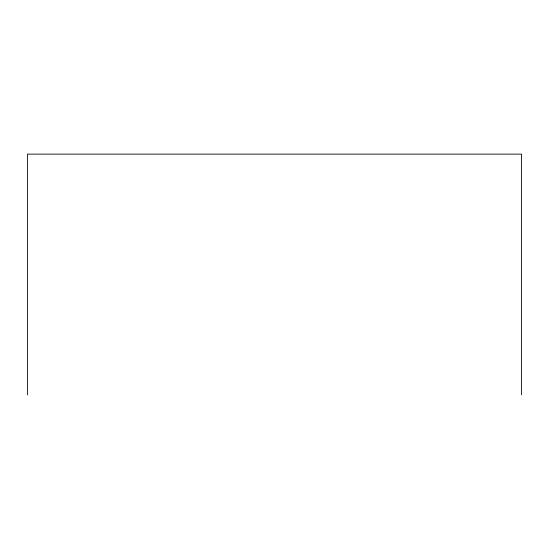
<?xml version="1.0" encoding="UTF-8"?>
<svg xmlns="http://www.w3.org/2000/svg" width="549" height="549" viewBox="0 0 549 549"><rect width="100%" height="100%" fill="white"/><g stroke="black" fill="none" stroke-linecap="round" stroke-linejoin="round"><path stroke-width="0.82" d="M521.55 394.868L521.55 154.132L27.45 154.132L27.45 394.868"/></g></svg>
